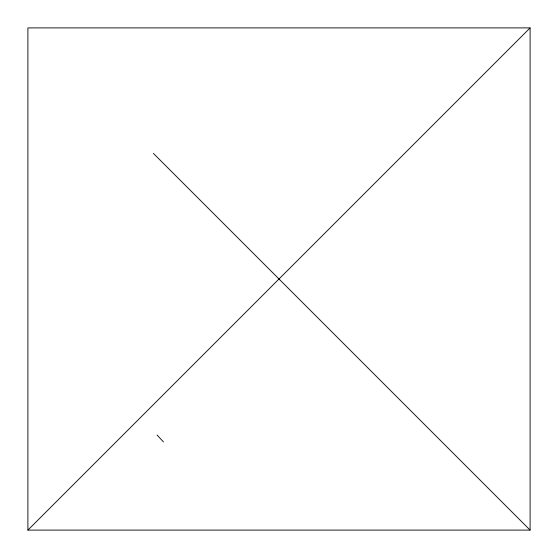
<?xml version="1.0" encoding="UTF-8"?>
<svg xmlns="http://www.w3.org/2000/svg" width="558" height="558" viewBox="0 0 558 558"><rect width="100%" height="100%" fill="white"/><g stroke="black" fill="none" stroke-linecap="round" stroke-linejoin="round"><path stroke-width="0.84" d="M27.9 530.1L530.1 27.9L530.1 530.1L27.9 530.1L27.9 27.9L530.1 27.9M153.45 153.45L530.1 530.1M157.084 435.045L163.48 441.943"/></g></svg>
